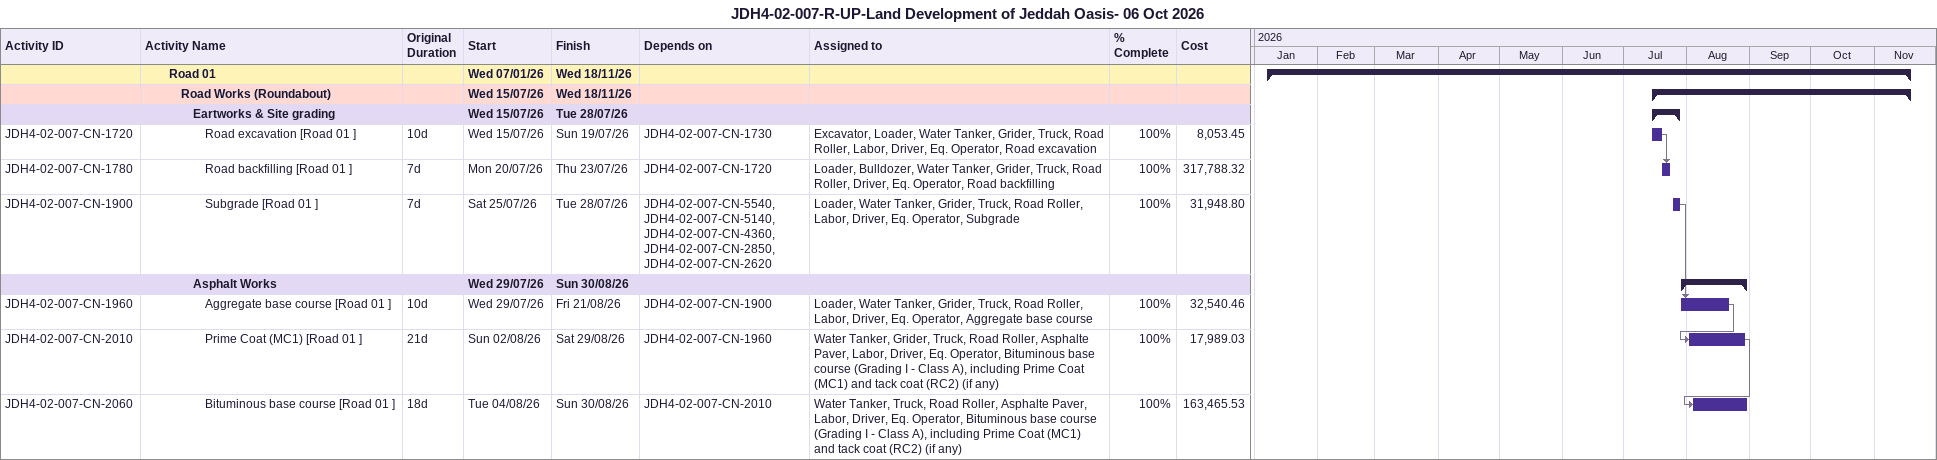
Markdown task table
JDH4-02-007-R-UP-Land Development of Jeddah Oasis- 06 Oct 2026

| ID | Level | Task | Original duration | Start | Finish | Predecessors | Resources | % complete | Cost |
|---|---|---|---|---|---|---|---|---|---|
|  | 3 | **Road 01** |  | 2026-01-07 | 2026-11-18 |  |  |  |  |
|  | 4 | **Road Works (Roundabout)** |  | 2026-07-15 | 2026-11-18 |  |  |  |  |
|  | 5 | **Eartworks & Site grading** |  | 2026-07-15 | 2026-07-28 |  |  |  |  |
| JDH4-02-007-CN-1720 | 6 | Road excavation [Road 01 ] | 10d | 2026-07-15 | 2026-07-19 | JDH4-02-007-CN-1730 | Excavator, Loader, Water Tanker, Grider, Truck, Road Roller, Labor, Driver, Eq. Operator, Road excavation | 100 | 8053.45 |
| JDH4-02-007-CN-1780 | 6 | Road backfilling [Road 01 ] | 7d | 2026-07-20 | 2026-07-23 | JDH4-02-007-CN-1720 | Loader, Bulldozer, Water Tanker, Grider, Truck, Road Roller, Driver, Eq. Operator, Road backfilling | 100 | 317788.32 |
| JDH4-02-007-CN-1900 | 6 | Subgrade [Road 01 ] | 7d | 2026-07-25 | 2026-07-28 | JDH4-02-007-CN-5540, JDH4-02-007-CN-5140, JDH4-02-007-CN-4360, JDH4-02-007-CN-2850, JDH4-02-007-CN-2620 | Loader, Water Tanker, Grider, Truck, Road Roller, Labor, Driver, Eq. Operator, Subgrade | 100 | 31948.80 |
|  | 5 | **Asphalt Works** |  | 2026-07-29 | 2026-08-30 |  |  |  |  |
| JDH4-02-007-CN-1960 | 6 | Aggregate base course [Road 01 ] | 10d | 2026-07-29 | 2026-08-21 | JDH4-02-007-CN-1900 | Loader, Water Tanker, Grider, Truck, Road Roller, Labor, Driver, Eq. Operator, Aggregate base course | 100 | 32540.46 |
| JDH4-02-007-CN-2010 | 6 | Prime Coat (MC1) [Road 01 ] | 21d | 2026-08-02 | 2026-08-29 | JDH4-02-007-CN-1960 | Water Tanker, Grider, Truck, Road Roller, Asphalte Paver, Labor, Driver, Eq. Operator, Bituminous base course (Grading I - Class A), including Prime Coat (MC1) and tack coat (RC2) (if any) | 100 | 17989.03 |
| JDH4-02-007-CN-2060 | 6 | Bituminous base course [Road 01 ] | 18d | 2026-08-04 | 2026-08-30 | JDH4-02-007-CN-2010 | Water Tanker, Truck, Road Roller, Asphalte Paver, Labor, Driver, Eq. Operator, Bituminous base course (Grading I - Class A), including Prime Coat (MC1) and tack coat (RC2) (if any) | 100 | 163465.53 |
